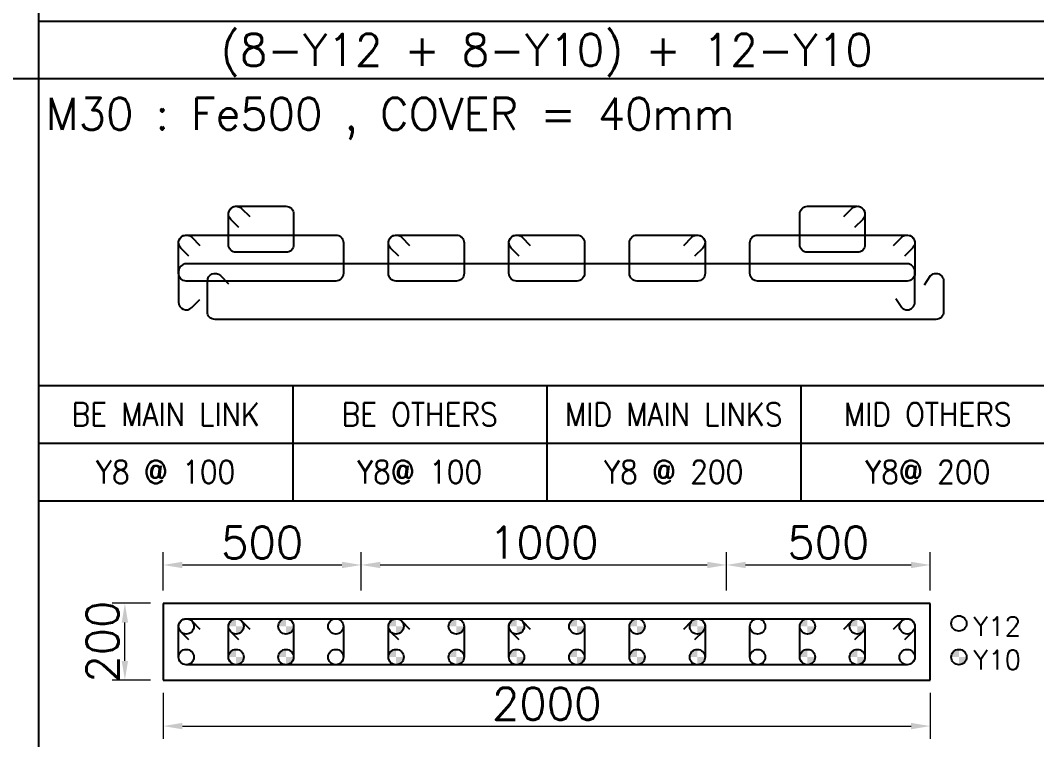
# Model space of a CAD drawing. Header units: millimetres. Extents: x -28339001 to -28288919, y 786803 to 887141.
# Drawn here: x -28332637 to -28324686, y 836182 to 841807 of the extents above; entities that cross this region are included whole.
import ezdxf
from ezdxf.enums import TextEntityAlignment as Align

# ---------------------------------------------------------------- set-up
doc = ezdxf.new("R2010")
doc.units = ezdxf.units.MM
doc.header["$LTSCALE"] = 1000
doc.header["$MEASUREMENT"] = 0
doc.header["$PDMODE"] = 34
doc.header["$PDSIZE"] = -8
doc.layers.get('0').update_dxf_attribs({"lineweight": 5})
for name, color, linetype in [('04 NORMAL TEXT.', 4, 'Continuous'), ('09 COL TEXT-SCH', 2, 'Continuous'), ('14 REINF', 6, 'Continuous'), ('22 TABLE FRAME', 5, 'Continuous'), ('23 STIRRUPS', 5, 'Continuous'), ('TEXT', 4, 'Continuous')]:
    doc.layers.add(name, color=color, linetype=linetype)
doc.layers.add('19 COLUMN', color=1, linetype='Continuous', lineweight=25)
doc.styles.add('ROMANS', font='simplex.shx')
doc.dimstyles.new('D 50', dxfattribs={"dimscale": 100, "dimtxt": 3, "dimasz": 1.5, "dimexe": 1, "dimexo": 1, "dimgap": 0.5, "dimtad": 1, "dimdec": 0, "dimdsep": 46, "dimtxsty": 'ROMANS', "dimcen": 2.5, "dimclrd": 5, "dimclre": 5, "dimclrt": 4, "dimadec": 0, "dimazin": 0, "dimtfac": 1, "dimtdec": 0, "dimtmove": 0, "dimatfit": 3, "dimfxl": 1, "dimlwd": 0, "dimlwe": 0, "dimarcsym": 0})

# ---------------------------------------------------------------- blocks, each defined once
blk = doc.blocks.new('*D32')
at = {"color": 5, "lineweight": 0, "transparency": 16777216}
for p, q in [((-28331518.5659, 836548.0245), (-28331518.5659, 836188.0245)), ((-28325518.5659, 836548.0245), (-28325518.5659, 836188.0245)), ((-28331368.5659, 836288.0245), (-28325668.5659, 836288.0245))]:
    blk.add_line(p, q, dxfattribs=at)
at = {"color": 5, "transparency": 16777216}
for points in [[(-28331368.5659, 836313.0245), (-28331368.5659, 836263.0245), (-28331518.5659, 836288.0245)], [(-28325668.5659, 836263.0245), (-28325668.5659, 836313.0245), (-28325518.5659, 836288.0245)]]:
    blk.add_solid(points, dxfattribs=at)
at = {"layer": 'Defpoints', "color": 0, "transparency": 16777216}
for p in [(-28331518.5659, 836648.0245), (-28325518.5659, 836648.0245), (-28325518.5659, 836288.0245)]:
    blk.add_point(p, dxfattribs=at)
at = {"color": 4, "transparency": 16777216, "insert": (-28328518.5659, 836463.0245), "char_height": 250, "attachment_point": 5, "style": 'ROMANS'}
blk.add_mtext('2000', dxfattribs=at)
blk = doc.blocks.new('*D79')
at = {"color": 5, "lineweight": 0, "transparency": 16777216}
for p, q in [((-28331618.5659, 837248.0245), (-28331918.5659, 837248.0245)), ((-28331818.5659, 836798.0245), (-28331818.5659, 837098.0245)), ((-28331618.5659, 836648.0245), (-28331918.5659, 836648.0245))]:
    blk.add_line(p, q, dxfattribs=at)
at = {"color": 5, "transparency": 16777216}
for points in [[(-28331793.5659, 837098.0245), (-28331843.5659, 837098.0245), (-28331818.5659, 837248.0245)], [(-28331843.5659, 836798.0245), (-28331793.5659, 836798.0245), (-28331818.5659, 836648.0245)]]:
    blk.add_solid(points, dxfattribs=at)
at = {"layer": 'Defpoints', "color": 0, "transparency": 16777216}
for p in [(-28331818.5659, 837248.0245), (-28331518.5659, 837248.0245), (-28331518.5659, 836648.0245)]:
    blk.add_point(p, dxfattribs=at)
at = {"color": 4, "transparency": 16777216, "insert": (-28331993.5659, 836948.0245), "char_height": 250, "attachment_point": 5, "rotation": 90, "style": 'ROMANS'}
blk.add_mtext('200', dxfattribs=at)
blk = doc.blocks.new('*D80')
at = {"color": 5, "lineweight": 0, "transparency": 16777216}
for p, q in [((-28331518.5659, 837348.0245), (-28331518.5659, 837648.0245)), ((-28329971.0216, 837348.0245), (-28329971.0216, 837648.0245)), ((-28331368.5659, 837548.0245), (-28330121.0216, 837548.0245))]:
    blk.add_line(p, q, dxfattribs=at)
at = {"color": 5, "transparency": 16777216}
for points in [[(-28331368.5659, 837573.0245), (-28331368.5659, 837523.0245), (-28331518.5659, 837548.0245)], [(-28330121.0216, 837523.0245), (-28330121.0216, 837573.0245), (-28329971.0216, 837548.0245)]]:
    blk.add_solid(points, dxfattribs=at)
at = {"layer": 'Defpoints', "color": 0, "transparency": 16777216}
for p in [(-28329971.0216, 837548.0245), (-28331518.5659, 837248.0245), (-28329971.0216, 837248.0245)]:
    blk.add_point(p, dxfattribs=at)
at = {"color": 4, "transparency": 16777216, "insert": (-28330744.79375, 837723.0245), "char_height": 250, "attachment_point": 5, "style": 'ROMANS'}
blk.add_mtext('500', dxfattribs=at)
blk = doc.blocks.new('*D81')
at = {"color": 5, "lineweight": 0, "transparency": 16777216}
for p, q in [((-28329971.0216, 837348.0245), (-28329971.0216, 837648.0245)), ((-28327112.9038, 837348.0245), (-28327112.9038, 837648.0245)), ((-28329821.0216, 837548.0245), (-28327262.9038, 837548.0245))]:
    blk.add_line(p, q, dxfattribs=at)
at = {"color": 5, "transparency": 16777216}
for points in [[(-28329821.0216, 837573.0245), (-28329821.0216, 837523.0245), (-28329971.0216, 837548.0245)], [(-28327262.9038, 837523.0245), (-28327262.9038, 837573.0245), (-28327112.9038, 837548.0245)]]:
    blk.add_solid(points, dxfattribs=at)
at = {"layer": 'Defpoints', "color": 0, "transparency": 16777216}
for p in [(-28327112.9038, 837548.0245), (-28329971.0216, 837248.0245), (-28327112.9038, 837248.0245)]:
    blk.add_point(p, dxfattribs=at)
at = {"color": 4, "transparency": 16777216, "insert": (-28328541.9627, 837723.0245), "char_height": 250, "attachment_point": 5, "style": 'ROMANS'}
blk.add_mtext('1000', dxfattribs=at)
blk = doc.blocks.new('*D82')
at = {"color": 5, "lineweight": 0, "transparency": 16777216}
for p, q in [((-28327112.9038, 837348.0245), (-28327112.9038, 837648.0245)), ((-28325518.5659, 837348.0245), (-28325518.5659, 837648.0245)), ((-28326962.9038, 837548.0245), (-28325668.5659, 837548.0245))]:
    blk.add_line(p, q, dxfattribs=at)
at = {"color": 5, "transparency": 16777216}
for points in [[(-28326962.9038, 837573.0245), (-28326962.9038, 837523.0245), (-28327112.9038, 837548.0245)], [(-28325668.5659, 837523.0245), (-28325668.5659, 837573.0245), (-28325518.5659, 837548.0245)]]:
    blk.add_solid(points, dxfattribs=at)
at = {"layer": 'Defpoints', "color": 0, "transparency": 16777216}
for p in [(-28325518.5659, 837548.0245), (-28327112.9038, 837248.0245), (-28325518.5659, 837248.0245)]:
    blk.add_point(p, dxfattribs=at)
at = {"color": 4, "transparency": 16777216, "insert": (-28326315.73485, 837723.0245), "char_height": 250, "attachment_point": 5, "style": 'ROMANS'}
blk.add_mtext('500', dxfattribs=at)

msp = doc.modelspace()

# ---------------------------------------------------------------- hatches: boundary and pattern name
at = {"layer": '14 REINF'}
h = msp.add_hatch(color=6, dxfattribs=at)
edge = h.paths.add_edge_path(flags=0)
edge.add_line((-28331008.6, 837068), (-28330948.6, 837068))
edge.add_line((-28330948.6, 837068), (-28330948.6, 837128))
edge.add_arc((-28330948.6, 837068), 60, 90, 180)
edge = h.paths.add_edge_path(flags=0)
edge.add_line((-28330888.6, 837068), (-28330948.6, 837068))
edge.add_line((-28330948.6, 837068), (-28330948.6, 837008))
edge.add_arc((-28330948.6, 837068), 60, 270, 360)
h = msp.add_hatch(color=6, dxfattribs=at)
edge = h.paths.add_edge_path(flags=0)
edge.add_line((-28330618.6, 837068), (-28330558.6, 837068))
edge.add_line((-28330558.6, 837068), (-28330558.6, 837128))
edge.add_arc((-28330558.6, 837068), 60, 90, 180)
edge = h.paths.add_edge_path(flags=0)
edge.add_line((-28330498.6, 837068), (-28330558.6, 837068))
edge.add_line((-28330558.6, 837068), (-28330558.6, 837008))
edge.add_arc((-28330558.6, 837068), 60, 270, 360)
h = msp.add_hatch(color=6, dxfattribs=at)
edge = h.paths.add_edge_path(flags=0)
edge.add_line((-28329757.1, 837068), (-28329697.1, 837068))
edge.add_line((-28329697.1, 837068), (-28329697.1, 837128))
edge.add_arc((-28329697.1, 837068), 60, 90, 180)
edge = h.paths.add_edge_path(flags=0)
edge.add_line((-28329637.1, 837068), (-28329697.1, 837068))
edge.add_line((-28329697.1, 837068), (-28329697.1, 837008))
edge.add_arc((-28329697.1, 837068), 60, 270, 360)
h = msp.add_hatch(color=6, dxfattribs=at)
edge = h.paths.add_edge_path(flags=0)
edge.add_line((-28329285.7, 837068), (-28329225.7, 837068))
edge.add_line((-28329225.7, 837068), (-28329225.7, 837128))
edge.add_arc((-28329225.7, 837068), 60, 90, 180)
edge = h.paths.add_edge_path(flags=0)
edge.add_line((-28329165.7, 837068), (-28329225.7, 837068))
edge.add_line((-28329225.7, 837068), (-28329225.7, 837008))
edge.add_arc((-28329225.7, 837068), 60, 270, 360)
h = msp.add_hatch(color=6, dxfattribs=at)
edge = h.paths.add_edge_path(flags=0)
edge.add_line((-28328814.3, 837068), (-28328754.3, 837068))
edge.add_line((-28328754.3, 837068), (-28328754.3, 837128))
edge.add_arc((-28328754.3, 837068), 60, 90, 180)
edge = h.paths.add_edge_path(flags=0)
edge.add_line((-28328694.3, 837068), (-28328754.3, 837068))
edge.add_line((-28328754.3, 837068), (-28328754.3, 837008))
edge.add_arc((-28328754.3, 837068), 60, 270, 360)
h = msp.add_hatch(color=6, dxfattribs=at)
edge = h.paths.add_edge_path(flags=0)
edge.add_line((-28328342.9, 837068), (-28328282.9, 837068))
edge.add_line((-28328282.9, 837068), (-28328282.9, 837128))
edge.add_arc((-28328282.9, 837068), 60, 90, 180)
edge = h.paths.add_edge_path(flags=0)
edge.add_line((-28328222.9, 837068), (-28328282.9, 837068))
edge.add_line((-28328282.9, 837068), (-28328282.9, 837008))
edge.add_arc((-28328282.9, 837068), 60, 270, 360)
h = msp.add_hatch(color=6, dxfattribs=at)
edge = h.paths.add_edge_path(flags=0)
edge.add_line((-28327871.4, 837068), (-28327811.4, 837068))
edge.add_line((-28327811.4, 837068), (-28327811.4, 837128))
edge.add_arc((-28327811.4, 837068), 60, 90, 180)
edge = h.paths.add_edge_path(flags=0)
edge.add_line((-28327751.4, 837068), (-28327811.4, 837068))
edge.add_line((-28327811.4, 837068), (-28327811.4, 837008))
edge.add_arc((-28327811.4, 837068), 60, 270, 360)
h = msp.add_hatch(color=6, dxfattribs=at)
edge = h.paths.add_edge_path(flags=0)
edge.add_line((-28327400, 837068), (-28327340, 837068))
edge.add_line((-28327340, 837068), (-28327340, 837128))
edge.add_arc((-28327340, 837068), 60, 90, 180)
edge = h.paths.add_edge_path(flags=0)
edge.add_line((-28327280, 837068), (-28327340, 837068))
edge.add_line((-28327340, 837068), (-28327340, 837008))
edge.add_arc((-28327340, 837068), 60, 270, 360)
h = msp.add_hatch(color=6, dxfattribs=at)
edge = h.paths.add_edge_path(flags=0)
edge.add_line((-28326538.6, 837068), (-28326478.6, 837068))
edge.add_line((-28326478.6, 837068), (-28326478.6, 837128))
edge.add_arc((-28326478.6, 837068), 60, 90, 180)
edge = h.paths.add_edge_path(flags=0)
edge.add_line((-28326418.6, 837068), (-28326478.6, 837068))
edge.add_line((-28326478.6, 837068), (-28326478.6, 837008))
edge.add_arc((-28326478.6, 837068), 60, 270, 360)
h = msp.add_hatch(color=6, dxfattribs=at)
edge = h.paths.add_edge_path(flags=0)
edge.add_line((-28326148.6, 837068), (-28326088.6, 837068))
edge.add_line((-28326088.6, 837068), (-28326088.6, 837128))
edge.add_arc((-28326088.6, 837068), 60, 90, 180)
edge = h.paths.add_edge_path(flags=0)
edge.add_line((-28326028.6, 837068), (-28326088.6, 837068))
edge.add_line((-28326088.6, 837068), (-28326088.6, 837008))
edge.add_arc((-28326088.6, 837068), 60, 270, 360)
h = msp.add_hatch(color=6, dxfattribs=at)
edge = h.paths.add_edge_path(flags=0)
edge.add_line((-28331008.6, 836828), (-28330948.6, 836828))
edge.add_line((-28330948.6, 836828), (-28330948.6, 836888))
edge.add_arc((-28330948.6, 836828), 60, 90, 180)
edge = h.paths.add_edge_path(flags=0)
edge.add_line((-28330888.6, 836828), (-28330948.6, 836828))
edge.add_line((-28330948.6, 836828), (-28330948.6, 836768))
edge.add_arc((-28330948.6, 836828), 60, 270, 360)
h = msp.add_hatch(color=6, dxfattribs=at)
edge = h.paths.add_edge_path(flags=0)
edge.add_line((-28330618.6, 836828), (-28330558.6, 836828))
edge.add_line((-28330558.6, 836828), (-28330558.6, 836888))
edge.add_arc((-28330558.6, 836828), 60, 90, 180)
edge = h.paths.add_edge_path(flags=0)
edge.add_line((-28330498.6, 836828), (-28330558.6, 836828))
edge.add_line((-28330558.6, 836828), (-28330558.6, 836768))
edge.add_arc((-28330558.6, 836828), 60, 270, 360)
h = msp.add_hatch(color=6, dxfattribs=at)
edge = h.paths.add_edge_path(flags=0)
edge.add_line((-28329757.1, 836828), (-28329697.1, 836828))
edge.add_line((-28329697.1, 836828), (-28329697.1, 836888))
edge.add_arc((-28329697.1, 836828), 60, 90, 180)
edge = h.paths.add_edge_path(flags=0)
edge.add_line((-28329637.1, 836828), (-28329697.1, 836828))
edge.add_line((-28329697.1, 836828), (-28329697.1, 836768))
edge.add_arc((-28329697.1, 836828), 60, 270, 360)
h = msp.add_hatch(color=6, dxfattribs=at)
edge = h.paths.add_edge_path(flags=0)
edge.add_line((-28329285.7, 836828), (-28329225.7, 836828))
edge.add_line((-28329225.7, 836828), (-28329225.7, 836888))
edge.add_arc((-28329225.7, 836828), 60, 90, 180)
edge = h.paths.add_edge_path(flags=0)
edge.add_line((-28329165.7, 836828), (-28329225.7, 836828))
edge.add_line((-28329225.7, 836828), (-28329225.7, 836768))
edge.add_arc((-28329225.7, 836828), 60, 270, 360)
h = msp.add_hatch(color=6, dxfattribs=at)
edge = h.paths.add_edge_path(flags=0)
edge.add_line((-28328814.3, 836828), (-28328754.3, 836828))
edge.add_line((-28328754.3, 836828), (-28328754.3, 836888))
edge.add_arc((-28328754.3, 836828), 60, 90, 180)
edge = h.paths.add_edge_path(flags=0)
edge.add_line((-28328694.3, 836828), (-28328754.3, 836828))
edge.add_line((-28328754.3, 836828), (-28328754.3, 836768))
edge.add_arc((-28328754.3, 836828), 60, 270, 360)
h = msp.add_hatch(color=6, dxfattribs=at)
edge = h.paths.add_edge_path(flags=0)
edge.add_line((-28328342.9, 836828), (-28328282.9, 836828))
edge.add_line((-28328282.9, 836828), (-28328282.9, 836888))
edge.add_arc((-28328282.9, 836828), 60, 90, 180)
edge = h.paths.add_edge_path(flags=0)
edge.add_line((-28328222.9, 836828), (-28328282.9, 836828))
edge.add_line((-28328282.9, 836828), (-28328282.9, 836768))
edge.add_arc((-28328282.9, 836828), 60, 270, 360)
h = msp.add_hatch(color=6, dxfattribs=at)
edge = h.paths.add_edge_path(flags=0)
edge.add_line((-28327871.4, 836828), (-28327811.4, 836828))
edge.add_line((-28327811.4, 836828), (-28327811.4, 836888))
edge.add_arc((-28327811.4, 836828), 60, 90, 180)
edge = h.paths.add_edge_path(flags=0)
edge.add_line((-28327751.4, 836828), (-28327811.4, 836828))
edge.add_line((-28327811.4, 836828), (-28327811.4, 836768))
edge.add_arc((-28327811.4, 836828), 60, 270, 360)
h = msp.add_hatch(color=6, dxfattribs=at)
edge = h.paths.add_edge_path(flags=0)
edge.add_line((-28327400, 836828), (-28327340, 836828))
edge.add_line((-28327340, 836828), (-28327340, 836888))
edge.add_arc((-28327340, 836828), 60, 90, 180)
edge = h.paths.add_edge_path(flags=0)
edge.add_line((-28327280, 836828), (-28327340, 836828))
edge.add_line((-28327340, 836828), (-28327340, 836768))
edge.add_arc((-28327340, 836828), 60, 270, 360)
h = msp.add_hatch(color=6, dxfattribs=at)
edge = h.paths.add_edge_path(flags=0)
edge.add_line((-28326538.6, 836828), (-28326478.6, 836828))
edge.add_line((-28326478.6, 836828), (-28326478.6, 836888))
edge.add_arc((-28326478.6, 836828), 60, 90, 180)
edge = h.paths.add_edge_path(flags=0)
edge.add_line((-28326418.6, 836828), (-28326478.6, 836828))
edge.add_line((-28326478.6, 836828), (-28326478.6, 836768))
edge.add_arc((-28326478.6, 836828), 60, 270, 360)
h = msp.add_hatch(color=6, dxfattribs=at)
edge = h.paths.add_edge_path(flags=0)
edge.add_line((-28326148.6, 836828), (-28326088.6, 836828))
edge.add_line((-28326088.6, 836828), (-28326088.6, 836888))
edge.add_arc((-28326088.6, 836828), 60, 90, 180)
edge = h.paths.add_edge_path(flags=0)
edge.add_line((-28326028.6, 836828), (-28326088.6, 836828))
edge.add_line((-28326088.6, 836828), (-28326088.6, 836768))
edge.add_arc((-28326088.6, 836828), 60, 270, 360)
h = msp.add_hatch(color=6, dxfattribs=at)
edge = h.paths.add_edge_path(flags=0)
edge.add_line((-28325353.6, 836828), (-28325293.6, 836828))
edge.add_line((-28325293.6, 836828), (-28325293.6, 836888))
edge.add_arc((-28325293.6, 836828), 60, 90, 180)
edge = h.paths.add_edge_path(flags=0)
edge.add_line((-28325233.6, 836828), (-28325293.6, 836828))
edge.add_line((-28325293.6, 836828), (-28325293.6, 836768))
edge.add_arc((-28325293.6, 836828), 60, 270, 360)

# ---------------------------------------------------------------- linework, layer by layer
at = {"layer": '14 REINF', "color": 6}
for centre in [(-28331338.6, 837068), (-28330948.6, 837068), (-28330558.6, 837068), (-28330168.6, 837068), (-28329697.1, 837068), (-28329225.7, 837068), (-28328754.3, 837068), (-28328282.9, 837068), (-28327811.4, 837068), (-28327340, 837068), (-28326868.6, 837068), (-28326478.6, 837068), (-28326088.6, 837068), (-28325698.6, 837068), (-28325293.6, 837090.5), (-28331338.6, 836828), (-28330948.6, 836828), (-28330558.6, 836828), (-28330168.6, 836828), (-28329697.1, 836828), (-28329225.7, 836828), (-28328754.3, 836828), (-28328282.9, 836828), (-28327811.4, 836828), (-28327340, 836828), (-28326868.6, 836828), (-28326478.6, 836828), (-28326088.6, 836828), (-28325698.6, 836828), (-28325293.6, 836828)]:
    msp.add_circle(centre, 60, dxfattribs=at)
at = {"layer": '19 COLUMN', "color": 4}
for points in [[(-28325518.6, 837248), (-28331518.6, 837248)], [(-28331518.6, 837248), (-28331518.6, 836648)], [(-28325518.6, 836648), (-28325518.6, 837248)], [(-28331518.6, 836648), (-28325518.6, 836648)]]:
    msp.add_lwpolyline(points, dxfattribs=at)
at = {"layer": '22 TABLE FRAME', "color": 5, "linetype": 'Continuous'}
for p, q in [((-28332493.6, 863850.8), (-28332493.6, 789225.8)), ((-28332493.6, 841800.8), (-28315603.6, 841800.8)), ((-28336993.6, 841350.8), (-28315603.6, 841350.8)), ((-28332493.6, 838950.8), (-28315603.6, 838950.8)), ((-28330506.1, 838950.8), (-28330506.1, 838050.8)), ((-28328518.6, 838950.8), (-28328518.6, 838050.8)), ((-28326531.1, 838950.8), (-28326531.1, 838050.8)), ((-28332493.6, 838500.8), (-28315603.6, 838500.8)), ((-28332493.6, 838050.8), (-28315603.6, 838050.8))]:
    msp.add_line(p, q, dxfattribs=at)
at = {"layer": '23 STIRRUPS', "color": 5}
for points in [[(-28330927.4, 840187), (-28330991, 840250.6, -0.668178), (-28330948.6, 840353), (-28330558.6, 840353, -0.414214), (-28330498.6, 840293), (-28330498.6, 840053, -0.414214), (-28330558.6, 839993), (-28330948.6, 839993, -0.414214), (-28331008.6, 840053), (-28331008.6, 840293, -0.668179), (-28330906.1, 840335.5), (-28330842.5, 840271.8)], [(-28326194.6, 840271.8), (-28326131, 840335.5, -0.668179), (-28326028.6, 840293), (-28326028.6, 840053, -0.414214), (-28326088.6, 839993), (-28326478.6, 839993, -0.414214), (-28326538.6, 840053), (-28326538.6, 840293, -0.414214), (-28326478.6, 840353), (-28326088.6, 840353, -0.668178), (-28326046.1, 840250.6), (-28326109.8, 840187)], [(-28331317.4, 839962), (-28331381, 840025.6, -0.668178), (-28331338.6, 840128), (-28330168.6, 840128, -0.414214), (-28330108.6, 840068), (-28330108.6, 839828, -0.414214), (-28330168.6, 839768), (-28331338.6, 839768, -0.414214), (-28331398.6, 839828), (-28331398.6, 840068, -0.668179), (-28331296.1, 840110.5), (-28331232.5, 840046.8)], [(-28329675.9, 839962), (-28329739.5, 840025.6, -0.668042), (-28329697.1, 840128), (-28329225.7, 840128, -0.414067), (-28329165.7, 840068), (-28329165.7, 839828, -0.414067), (-28329225.7, 839768), (-28329697.1, 839768, -0.414104), (-28329757.1, 839828), (-28329757.1, 840068, -0.668179), (-28329654.7, 840110.5), (-28329591, 840046.8)], [(-28328733.1, 839962), (-28328796.7, 840025.6, -0.668223), (-28328754.3, 840128), (-28328282.8, 840128, -0.41425), (-28328222.8, 840068), (-28328222.8, 839828, -0.41425), (-28328282.8, 839768), (-28328754.3, 839768, -0.41425), (-28328814.3, 839828), (-28328814.3, 840068, -0.668179), (-28328711.9, 840110.5), (-28328648.2, 840046.8)], [(-28327446.1, 840046.8), (-28327382.4, 840110.5, -0.668179), (-28327280, 840068), (-28327280, 839828, -0.414104), (-28327340, 839768), (-28327811.4, 839768, -0.414067), (-28327871.4, 839828), (-28327871.4, 840068, -0.414067), (-28327811.4, 840128), (-28327340, 840128, -0.668042), (-28327297.6, 840025.6), (-28327361.2, 839962)], [(-28325804.6, 840046.8), (-28325741, 840110.5, -0.668179), (-28325638.6, 840068), (-28325638.6, 839828, -0.414214), (-28325698.6, 839768), (-28326868.6, 839768, -0.414214), (-28326928.6, 839828), (-28326928.6, 840068, -0.414214), (-28326868.6, 840128), (-28325698.6, 840128, -0.668178), (-28325656.1, 840025.6), (-28325719.8, 839962)], [(-28325788.6, 839633), (-28325741, 839560.6, 0.198912), (-28325698.6, 839543, 0.414214), (-28325638.6, 839603), (-28325638.6, 839843, 0.414214), (-28325698.6, 839903), (-28331338.6, 839903, 0.414214), (-28331398.6, 839843), (-28331398.6, 839603, 0.668179), (-28331296.1, 839560.6), (-28331232.5, 839624.2)], [(-28325563.6, 839738), (-28325516, 839810.5, -0.198912), (-28325473.6, 839828, -0.414214), (-28325413.6, 839768), (-28325413.6, 839528, -0.414214), (-28325473.6, 839468), (-28331113.6, 839468, -0.414214), (-28331173.6, 839528), (-28331173.6, 839768, -0.668179), (-28331071.1, 839810.5), (-28331007.5, 839746.8)], [(-28331317.4, 836962), (-28331381, 837025.6, -0.668178), (-28331338.6, 837128), (-28325698.6, 837128, -0.414214), (-28325638.6, 837068), (-28325638.6, 836828, -0.414214), (-28325698.6, 836768), (-28331338.6, 836768, -0.414214), (-28331398.6, 836828), (-28331398.6, 837068, -0.668179), (-28331296.1, 837110.5), (-28331232.5, 837046.8)], [(-28331317.4, 836962), (-28331381, 837025.6, -0.668178), (-28331338.6, 837128), (-28330168.6, 837128, -0.414214), (-28330108.6, 837068), (-28330108.6, 836828, -0.414214), (-28330168.6, 836768), (-28331338.6, 836768, -0.414214), (-28331398.6, 836828), (-28331398.6, 837068, -0.668179), (-28331296.1, 837110.5), (-28331232.5, 837046.8)], [(-28330927.4, 836962), (-28330991, 837025.6, -0.668178), (-28330948.6, 837128), (-28330558.6, 837128, -0.414214), (-28330498.6, 837068), (-28330498.6, 836828, -0.414214), (-28330558.6, 836768), (-28330948.6, 836768, -0.414214), (-28331008.6, 836828), (-28331008.6, 837068, -0.668179), (-28330906.1, 837110.5), (-28330842.5, 837046.8)], [(-28329675.9, 836962), (-28329739.5, 837025.6, -0.668042), (-28329697.1, 837128), (-28329225.7, 837128, -0.414067), (-28329165.7, 837068), (-28329165.7, 836828, -0.414067), (-28329225.7, 836768), (-28329697.1, 836768, -0.414104), (-28329757.1, 836828), (-28329757.1, 837068, -0.668179), (-28329654.7, 837110.5), (-28329591, 837046.8)], [(-28328733.1, 836962), (-28328796.7, 837025.6, -0.668223), (-28328754.3, 837128), (-28328282.8, 837128, -0.41425), (-28328222.8, 837068), (-28328222.8, 836828, -0.41425), (-28328282.8, 836768), (-28328754.3, 836768, -0.41425), (-28328814.3, 836828), (-28328814.3, 837068, -0.668179), (-28328711.9, 837110.5), (-28328648.2, 837046.8)], [(-28327446.1, 837046.8), (-28327382.4, 837110.5, -0.668179), (-28327280, 837068), (-28327280, 836828, -0.414104), (-28327340, 836768), (-28327811.4, 836768, -0.414067), (-28327871.4, 836828), (-28327871.4, 837068, -0.414067), (-28327811.4, 837128), (-28327340, 837128, -0.668042), (-28327297.6, 837025.6), (-28327361.2, 836962)], [(-28325804.6, 837046.8), (-28325741, 837110.5, -0.668179), (-28325638.6, 837068), (-28325638.6, 836828, -0.414214), (-28325698.6, 836768), (-28326868.6, 836768, -0.414214), (-28326928.6, 836828), (-28326928.6, 837068, -0.414214), (-28326868.6, 837128), (-28325698.6, 837128, -0.668178), (-28325656.1, 837025.6), (-28325719.8, 836962)], [(-28326194.6, 837046.8), (-28326131, 837110.5, -0.668179), (-28326028.6, 837068), (-28326028.6, 836828, -0.414214), (-28326088.6, 836768), (-28326478.6, 836768, -0.414214), (-28326538.6, 836828), (-28326538.6, 837068, -0.414214), (-28326478.6, 837128), (-28326088.6, 837128, -0.668178), (-28326046.1, 837025.6), (-28326109.8, 836962)]]:
    msp.add_lwpolyline(points, format="xyb", dxfattribs=at)

# ---------------------------------------------------------------- texts
at = {"layer": '04 NORMAL TEXT.', "color": 4, "style": 'ROMANS', "width": 0.9}
for s, p in [('BE MAIN LINK', (-28331499.8, 838725.8)), ('BE OTHERS', (-28329512.3, 838725.8)), ('MID MAIN LINKS', (-28327524.8, 838725.8)), ('MID OTHERS', (-28325537.3, 838725.8)), ('Y8 @ 100', (-28331499.8, 838275.8)), ('Y8@ 100', (-28329512.3, 838275.8)), ('Y8 @ 200', (-28327524.8, 838275.8)), ('Y8@ 200', (-28325537.3, 838275.8))]:
    msp.add_text(s, height=180, dxfattribs=at).set_placement(p, align=Align.MIDDLE_CENTER)
at = {"layer": '09 COL TEXT-SCH', "color": 3, "linetype": 'Continuous', "style": 'ROMANS'}
msp.add_text('(8-Y12 + 8-Y10) + 12-Y10', height=250, dxfattribs=at).set_placement((-28328518.6, 841575.8), align=Align.MIDDLE_CENTER)
at = {"layer": 'TEXT', "style": 'ROMANS'}
msp.add_text('M30 : Fe500 , COVER = 40mm', height=250, dxfattribs=at).set_placement((-28332437.3, 840950.8))
for s, p in [('Y12', (-28325181.1, 837068.3)), ('Y10', (-28325181.1, 836805.8))]:
    msp.add_text(s, height=150, dxfattribs=at).set_placement(p, align=Align.MIDDLE_LEFT)

# ---------------------------------------------------------------- dimensions: what is measured, and where the dimension line sits
for p1, p2, distance, text, picture, middle in [((-28331518.6, 837248), (-28329971, 837248), 300, '500', '*D80', (-28330744.8, 837723)), ((-28329971, 837248), (-28327112.9, 837248), 300, '1000', '*D81', (-28328542, 837723)), ((-28327112.9, 837248), (-28325518.6, 837248), 300, '500', '*D82', (-28326315.7, 837723)), ((-28331518.6, 836648), (-28325518.6, 836648), -360, '2000', '*D32', (-28328518.6, 836463))]:
    dim = msp.add_aligned_dim(p1=p1, p2=p2, distance=distance, text=text, dimstyle='D 50', override={"dimtxt": 2.5})
    dim.commit()
    dim.dimension.update_dxf_attribs({"geometry": picture, "text_midpoint": middle})
dim = msp.add_linear_dim(base=(-28331818.6, 837248), p1=(-28331518.6, 836648), p2=(-28331518.6, 837248), angle=90, text='200', dimstyle='D 50', override={"dimtxt": 2.5})
dim.commit()
dim.dimension.update_dxf_attribs({"geometry": '*D79', "text_midpoint": (-28331818.6, 836948), "dimtype": 161})

doc.saveas('drawing.dxf')
